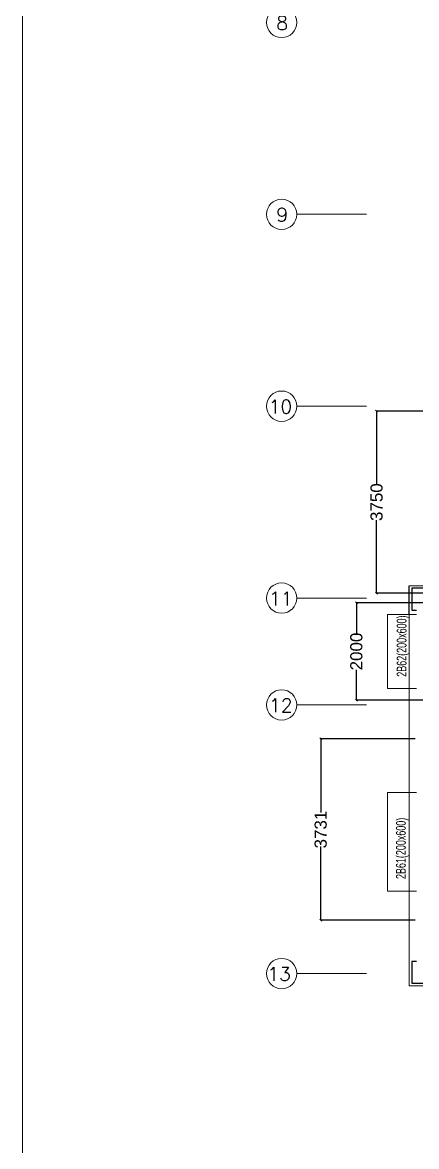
# Model space of a CAD drawing. Header units: millimetres. Extents: x -29 to 37328, y -5 to 79129.
# Drawn here: x -29 to 8091, y 27868 to 51008 of the extents above; entities that cross this region are included whole.
import ezdxf

# ---------------------------------------------------------------- set-up
doc = ezdxf.new("R2010")
doc.units = ezdxf.units.MM
doc.linetypes.add('ACAD_ISO04W100', pattern=[30, 24, -3, 0, -3])
for name, color, linetype, lineweight in [('A-ANNO-DIMS', 8, 'Continuous', 15), ('A-ANNO-GRID-LINE', 8, 'ACAD_ISO04W100', 20), ('A-ANNO-GRID-TEXT', 13, 'Continuous', 15), ('A-BOXING PROJECTION', 8, 'Continuous', 9), ('S - BEAM', 7, 'Continuous', 13), ('S - BEAM TXT', 30, 'Continuous', 13), ('STR-Stair', 1, 'Continuous', 13)]:
    doc.layers.add(name, color=color, linetype=linetype, lineweight=lineweight)
doc.layers.add('S-DIM', color=8, linetype='Continuous')
doc.styles.add('ROMANS', font='romans.shx')
doc.styles.add('S - GRID TXT', font='ARIALNB.TTF')
doc.styles.add('SOBHA', font='arial.ttf')
doc.dimstyles.new('S--20', dxfattribs={"dimscale": 20, "dimtxt": 12.5, "dimasz": 2, "dimexe": 0.25, "dimexo": 1.5, "dimgap": 0.1, "dimtad": 0, "dimdec": 0, "dimrnd": 0.0005, "dimzin": 0, "dimdsep": 46, "dimtxsty": 'SOBHA', "dimblk": 'OBLIQUE', "dimcen": 0.09, "dimclrd": 8, "dimclre": 8, "dimclrt": 4, "dimadec": 0, "dimazin": 0, "dimtfac": 1, "dimtdec": 0, "dimtofl": 0, "dimtmove": 0, "dimatfit": 3, "dimfxl": 0.18, "dimtolj": 1, "dimtzin": 0, "dimlwd": -1, "dimlwe": -1, "dimarcsym": 0})

# ---------------------------------------------------------------- blocks, each defined once
blk = doc.blocks.new('FIRST FLOOR ROOF FRAMING LAYOUT')
at = {"layer": 'S - BEAM', "color": 7, "linetype": 'ByBlock', "elevation": 0}
for points in [[(7755, -2569119), (7155, -2569119), (7155, -2567589), (7755, -2567589)], [(7756, -2571256), (7156, -2571256), (7156, -2573286), (7756, -2573286)]]:
    blk.add_lwpolyline(points, dxfattribs=at)
at = {"layer": 'S - BEAM TXT', "char_height": 200, "attachment_point": 8, "rotation": 90, "style": 'S - GRID TXT'}
for s, insert in [('{\\fSwis721 LtCn BT|b0|i0|c0|p34;\\W0.9;2B62(200x600)}', (7608, -2568243, 1)), ('{\\fSwis721 LtCn BT|b0|i0|c0|p34;\\W0.9;2B61(200x600)}', (7593, -2572407, 0))]:
    blk.add_mtext(s, dxfattribs=dict(at, insert=insert))
blk = doc.blocks.new('STRG')
at = {"layer": 'A-ANNO-DIMS', "linetype": 'ACAD_ISO04W100'}
for p, q in [((19340.3, -1618609.8, -0.1), (17903.9, -1618609.8, -0.1)), ((19340.3, -1622559.7, -0.1), (17903.9, -1622559.7, -0.1)), ((19340.3, -1626509.7, 0.1), (17903.9, -1626509.7, 0.1)), ((19340.3, -1628709.7, -0.3), (17903.9, -1628709.7, -0.3)), ((19340.3, -1634239.7, -0.3), (17903.9, -1634239.7, -0.3))]:
    blk.add_line(p, q, dxfattribs=at)
at = {"layer": 'A-ANNO-GRID-TEXT'}
for centre in [(17591.7, -1614659.7), (17591.7, -1618609.8, -0.1), (17591.7, -1622559.7, -0.1), (17591.7, -1626509.7, 0.1), (17591.7, -1628709.7), (17591.7, -1634239.7, -0.3)]:
    blk.add_circle(centre, 312.3, dxfattribs=at)
at = {"layer": 'A-ANNO-GRID-TEXT', "style": 'ROMANS'}
for s, height, p in [('8', 282.2, (17480.3, -1614810.5, 0.3)), ('9', 282.2, (17480.3, -1618760.5, 0.2)), ('10', 282.18, (17323.5, -1622710.5, 0.2)), ('11', 282.18, (17332.6, -1626660.5, 0.4)), ('12', 282.18, (17332.6, -1628860.5, 0.3)), ('13', 282.18, (17296.1, -1634390.5))]:
    blk.add_text(s, height=height, dxfattribs=at).set_placement(p)
blk = doc.blocks.new('ELEVATION FEATURE - ELEVATION FEATURE-2962623-SECOND FLOOR LEVEL')
at = {"layer": 'A-BOXING PROJECTION', "color": 2, "lineweight": 25}
for p, q in [((4977968, 4959741), (4977968, 4960326)), ((4978468, 4960276), (4978018, 4960276)), ((4978018, 4960276), (4978018, 4959826)), ((4978018, 4959826), (4978118, 4959826)), ((4978118, 4952596), (4978018, 4952596)), ((4978018, 4952596), (4978018, 4952146)), ((4978018, 4952146), (4978468, 4952146))]:
    blk.add_line(p, q, dxfattribs=at)
at = {"layer": 'A-BOXING PROJECTION', "color": 2}
for p, q in [((4977968, 4960326), (4980478, 4960326)), ((4977968, 4952096), (4977968, 4959741)), ((4981208, 4952096), (4977968, 4952096))]:
    blk.add_line(p, q, dxfattribs=at)
blk = doc.blocks.new('_Oblique')
at = {"color": 0, "linetype": 'ByBlock', "lineweight": -2}
blk.add_line((-0.5, -0.5), (0.5, 0.5), dxfattribs=at)
blk = doc.blocks.new('*D327')
at = {"layer": 'Defpoints', "color": 0, "linetype": 'ByBlock', "transparency": 16777216}
for p in [(8091, 36259, -9), (6116, 32528), (8091, 32528, 0)]:
    blk.add_point(p, dxfattribs=at)
at = {"layer": 'S-DIM', "color": 8, "transparency": 16777216}
for p, q in [((8061, 36259), (6111, 36259)), ((6116, 36259), (6116, 34744)), ((6116, 32528), (6116, 34042)), ((8061, 32528), (6111, 32528))]:
    blk.add_line(p, q, dxfattribs=at)
at = {"layer": 'S-DIM', "color": 8, "linetype": 'ByBlock', "transparency": 16777216, "xscale": 40, "yscale": 40, "zscale": 40}
for p, rotation in [((6116, 36259), 90), ((6116, 32528), 270)]:
    blk.add_blockref('_Oblique', p, dxfattribs=dict(at, rotation=rotation))
at = {"layer": 'S-DIM', "color": 4, "linetype": 'ByBlock', "transparency": 16777216, "insert": (6116, 34393), "char_height": 250, "attachment_point": 5, "rotation": 90, "style": 'SOBHA'}
blk.add_mtext('\\A1;3731', dxfattribs=at)
blk = doc.blocks.new('*D328')
at = {"layer": 'Defpoints', "color": 0, "linetype": 'ByBlock', "transparency": 16777216}
for p in [(8291, 39058, 0), (6851, 37058), (8291, 37058, 0)]:
    blk.add_point(p, dxfattribs=at)
at = {"layer": 'S-DIM', "color": 8, "transparency": 16777216}
for p, q in [((8261, 39058), (6846, 39058)), ((6851, 39058), (6851, 38435)), ((6851, 37058), (6851, 37681)), ((8261, 37058), (6846, 37058))]:
    blk.add_line(p, q, dxfattribs=at)
at = {"layer": 'S-DIM', "color": 8, "linetype": 'ByBlock', "transparency": 16777216, "xscale": 40, "yscale": 40, "zscale": 40}
for p, rotation in [((6851, 39058), 90), ((6851, 37058), 270)]:
    blk.add_blockref('_Oblique', p, dxfattribs=dict(at, rotation=rotation))
at = {"layer": 'S-DIM', "color": 4, "linetype": 'ByBlock', "transparency": 16777216, "insert": (6851, 38058), "char_height": 250, "attachment_point": 5, "rotation": 90, "style": 'SOBHA'}
blk.add_mtext('\\A1;2000', dxfattribs=at)
blk = doc.blocks.new('*D331')
at = {"layer": 'Defpoints', "color": 0, "linetype": 'ByBlock', "transparency": 16777216}
for p in [(7268, 43008), (10601, 43008, 0), (10601, 39259, 0)]:
    blk.add_point(p, dxfattribs=at)
at = {"layer": 'S-DIM', "color": 8, "transparency": 16777216}
for p, q in [((10571, 43008), (7263, 43008)), ((7268, 43008), (7268, 41508)), ((7268, 39259), (7268, 40759)), ((10571, 39259), (7263, 39259))]:
    blk.add_line(p, q, dxfattribs=at)
at = {"layer": 'S-DIM', "color": 8, "linetype": 'ByBlock', "transparency": 16777216, "xscale": 40, "yscale": 40, "zscale": 40}
for p, rotation in [((7268, 43008), 90), ((7268, 39259), 270)]:
    blk.add_blockref('_Oblique', p, dxfattribs=dict(at, rotation=rotation))
at = {"layer": 'S-DIM', "color": 4, "linetype": 'ByBlock', "transparency": 16777216, "insert": (7268, 41133), "char_height": 250, "attachment_point": 5, "rotation": 90, "style": 'SOBHA'}
blk.add_mtext('\\A1;3750', dxfattribs=at)

msp = doc.modelspace()

# ---------------------------------------------------------------- linework, layer by layer
at = {"layer": 'STR-Stair', "linetype": 'ByBlock', "elevation": 0.1}
msp.add_lwpolyline([(-29, 77690.5), (37327.8, 77690.5), (37327.8, -5.4), (-29, -5.4)], close=True, dxfattribs=at)

# ---------------------------------------------------------------- block references
at = {"color": 1}
msp.add_blockref('FIRST FLOOR ROOF FRAMING LAYOUT', (334.9, 2606412.3), dxfattribs=at)
at = {"layer": 'A-ANNO-GRID-LINE'}
msp.add_blockref('STRG', (-12279.7, 1665668.3, -0.4), dxfattribs=at)
at = {"layer": 'A-BOXING PROJECTION'}
msp.add_blockref('ELEVATION FEATURE - ELEVATION FEATURE-2962623-SECOND FLOOR LEVEL', (-4970027.3, -4920917.1, -0.1), dxfattribs=at)

# ---------------------------------------------------------------- dimensions: what is measured, and where the dimension line sits
at = {"layer": 'S-DIM', "linetype": 'ByBlock'}
for base, p1, p2, picture, middle in [((7268, 43008.2), (10600.7, 39258.6, -0.1), (10600.9, 43008.2, -0.1), '*D331', (7268, 41133.4)), ((6850.9, 37057.9), (8291.1, 39057.9, -0.2), (8291.1, 37057.9, -0.2), '*D328', (6850.9, 38057.9)), ((6115.8, 32527.9), (8090.7, 36258.6, -9.3), (8091.1, 32527.9, -0.2), '*D327', (6115.8, 34393.2))]:
    dim = msp.add_linear_dim(base=base, p1=p1, p2=p2, angle=90, dimstyle='S--20', dxfattribs=at)
    dim.commit()
    dim.dimension.update_dxf_attribs({"geometry": picture, "text_midpoint": middle})

doc.saveas('drawing.dxf')
